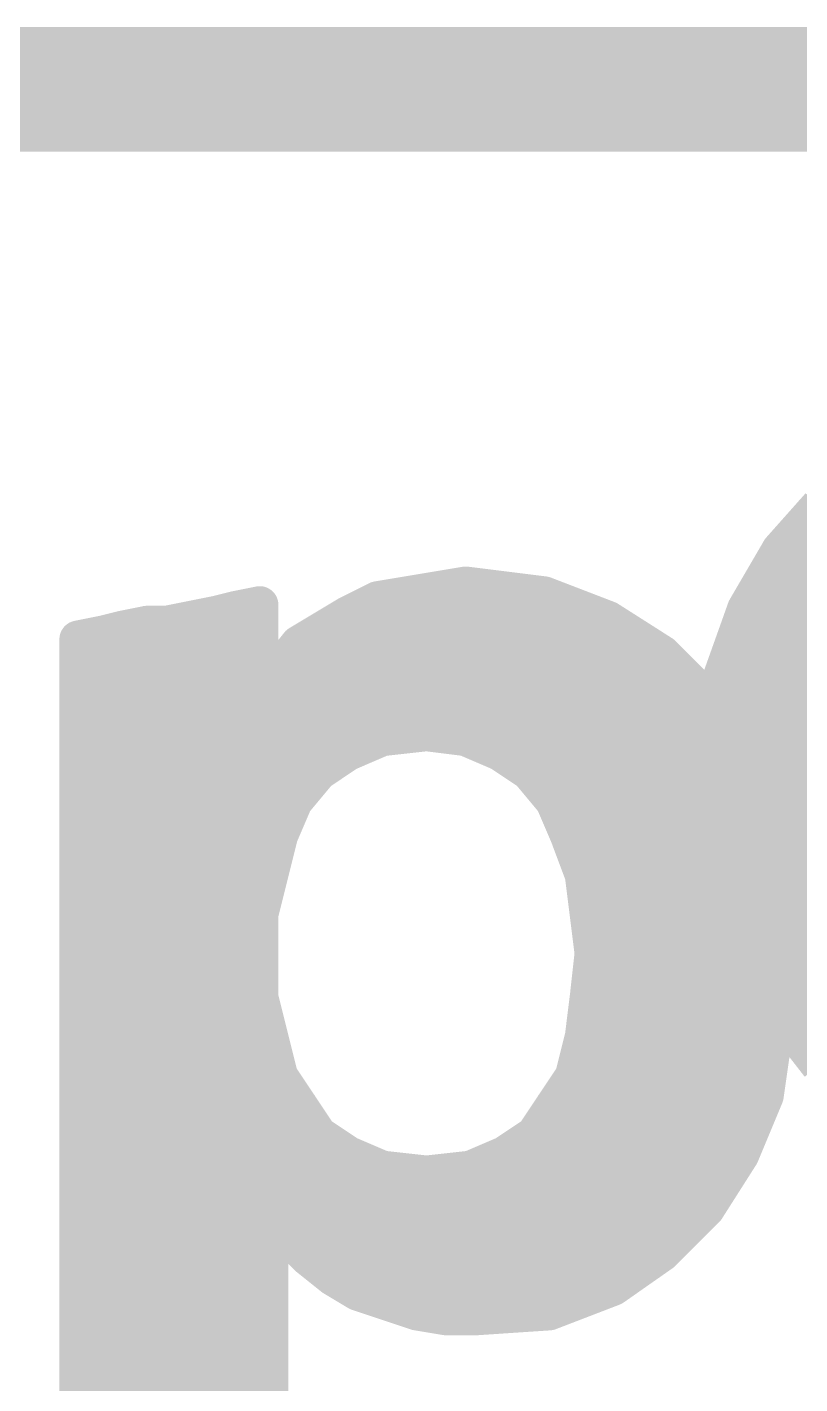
# Model space of a CAD drawing. Extents: x -15.2 to 25.5, y -11.4 to 25.5.
# Drawn here: x 8.47 to 10.045, y 22.763 to 25.527 of the extents above; entities that cross this region are included whole.
import ezdxf

# ---------------------------------------------------------------- set-up
doc = ezdxf.new("R2010")
doc.units = 0
for name, color, linetype in [('1', 12, 'CONTINUOUS'), ('16', 132, 'CONTINUOUS'), ('20', 53, 'CONTINUOUS'), ('21', 41, 'CONTINUOUS'), ('22', 40, 'CONTINUOUS')]:
    doc.layers.add(name, color=color, linetype=linetype)

msp = doc.modelspace()

# ---------------------------------------------------------------- linework, layer by layer
at = {"layer": '1', "const_width": 0.254}
msp.add_lwpolyline([(0, 25.4), (25.4, 25.4)], dxfattribs=at)
at = {"layer": '16', "const_width": 0.254}
msp.add_lwpolyline([(0, 25.4), (25.4, 25.4)], dxfattribs=at)
at = {"layer": '20', "const_width": 0.2032}
msp.add_lwpolyline([(0, 25.4), (25.4, 25.4)], dxfattribs=at)
at = {"layer": '21', "const_width": 0.0762}
for points in [[(9.184, 24.36), (9.244, 24.37)], [(9.244, 24.37), (9.304, 24.38)], [(9.304, 24.38), (9.364, 24.39)], [(9.328, 24.384), (9.412, 24.384)], [(9.364, 24.39), (9.524, 24.37)], [(9.524, 24.37), (9.654, 24.32)], [(8.894, 24.34), (8.944, 24.35)], [(8.944, 24.35), (8.944, 24.17)], [(9.124, 24.33), (9.184, 24.36)], [(8.754, 24.31), (8.804, 24.32)], [(8.804, 24.32), (8.854, 24.33)], [(8.854, 24.33), (8.894, 24.34)], [(9.074, 24.3), (9.124, 24.33)], [(9.654, 24.32), (9.764, 24.25)], [(8.574, 24.28), (8.624, 24.29)], [(8.624, 24.29), (8.664, 24.3)], [(8.664, 24.3), (8.714, 24.31)], [(8.703, 24.3078), (8.944, 24.3078)], [(8.714, 24.31), (8.754, 24.31)], [(9.024, 24.27), (9.074, 24.3)], [(9.087, 24.3078), (9.6732, 24.3078)], [(8.574, 22.44), (8.574, 24.28)], [(8.984, 24.22), (9.024, 24.27)], [(8.574, 24.2316), (8.944, 24.2316)], [(8.9933, 24.2316), (9.7824, 24.2316)], [(9.764, 24.25), (9.854, 24.16)], [(8.944, 24.17), (8.984, 24.22)], [(8.574, 24.1554), (9.8567, 24.1554)], [(9.854, 24.16), (9.924, 24.04)], [(8.574, 24.0792), (9.1921, 24.0792)], [(9.194, 24.08), (9.124, 24.05)], [(9.284, 24.09), (9.194, 24.08)], [(9.364, 24.08), (9.284, 24.09)], [(9.434, 24.05), (9.364, 24.08)], [(9.3659, 24.0792), (9.9011, 24.0792)], [(9.124, 24.05), (9.064, 24.01)], [(9.494, 24.01), (9.434, 24.05)], [(9.924, 24.04), (9.974, 23.91)], [(9.064, 24.01), (9.014, 23.95)], [(9.544, 23.95), (9.494, 24.01)], [(8.574, 24.003), (9.0582, 24.003)], [(9.4998, 24.003), (9.9382, 24.003)], [(8.574, 23.9268), (9.0041, 23.9268)], [(9.014, 23.95), (8.984, 23.88)], [(9.574, 23.88), (9.544, 23.95)], [(9.5539, 23.9268), (9.9675, 23.9268)], [(9.974, 23.91), (10.004, 23.77)], [(8.984, 23.88), (8.964, 23.8)], [(9.604, 23.8), (9.574, 23.88)], [(8.574, 23.8506), (8.9767, 23.8506)], [(9.585, 23.8506), (9.9867, 23.8506)], [(8.964, 23.8), (8.944, 23.72)], [(9.614, 23.72), (9.604, 23.8)], [(8.574, 23.7744), (8.9576, 23.7744)], [(9.6072, 23.7744), (10.0031, 23.7744)], [(10.004, 23.77), (10.004, 23.63)], [(8.944, 23.72), (8.944, 23.55)], [(9.624, 23.64), (9.614, 23.72)], [(8.574, 23.6982), (8.944, 23.6982)], [(9.6167, 23.6982), (10.004, 23.6982)], [(8.574, 23.622), (8.944, 23.622)], [(9.614, 23.55), (9.624, 23.64)], [(9.622, 23.622), (10.0034, 23.622)], [(9.624, 23.64), (10.004, 23.63)], [(10.004, 23.63), (9.624, 23.64)], [(10.004, 23.63), (9.994, 23.49)], [(8.574, 23.5458), (8.9451, 23.5458)], [(8.944, 23.55), (8.964, 23.47)], [(9.604, 23.47), (9.614, 23.55)], [(9.6135, 23.5458), (9.998, 23.5458)], [(9.994, 23.49), (9.974, 23.35)], [(8.574, 23.4696), (8.9641, 23.4696)], [(8.964, 23.47), (8.984, 23.39)], [(9.584, 23.39), (9.604, 23.47)], [(9.6039, 23.4696), (9.9911, 23.4696)], [(8.574, 23.3934), (8.9832, 23.3934)], [(8.984, 23.39), (9.024, 23.33)], [(9.544, 23.33), (9.584, 23.39)], [(9.924, 23.23), (9.584, 23.39)], [(9.584, 23.39), (9.924, 23.23)], [(9.5849, 23.3934), (9.9802, 23.3934)], [(9.974, 23.35), (9.924, 23.23)], [(9.024, 23.33), (9.064, 23.27)], [(9.504, 23.27), (9.544, 23.33)], [(8.574, 23.3172), (9.0325, 23.3172)], [(9.5355, 23.3172), (9.7387, 23.3172)], [(9.7387, 23.3172), (9.9603, 23.3172)], [(9.064, 23.27), (9.124, 23.23)], [(9.444, 23.23), (9.504, 23.27)], [(8.574, 23.241), (9.1075, 23.241)], [(9.4605, 23.241), (9.9006, 23.241)], [(9.9006, 23.241), (9.9286, 23.241)], [(9.124, 23.23), (9.194, 23.2)], [(9.374, 23.2), (9.444, 23.23)], [(9.924, 23.23), (9.854, 23.12)], [(9.194, 23.2), (9.284, 23.19)], [(9.284, 23.19), (9.374, 23.2)], [(8.574, 23.1648), (9.8825, 23.1648)], [(9.004, 23.06), (8.964, 23.11)], [(8.964, 23.11), (8.964, 22.09)], [(9.854, 23.12), (9.764, 23.03)], [(8.574, 23.0886), (8.964, 23.0886)], [(8.9811, 23.0886), (9.8226, 23.0886)], [(9.044, 23.02), (9.004, 23.06)], [(9.094, 22.98), (9.044, 23.02)], [(9.764, 23.03), (9.664, 22.96)], [(8.574, 23.0124), (8.964, 23.0124)], [(9.0535, 23.0124), (9.7389, 23.0124)], [(9.144, 22.95), (9.094, 22.98)], [(9.664, 22.96), (9.534, 22.91)], [(8.574, 22.9362), (8.964, 22.9362)], [(9.204, 22.93), (9.144, 22.95)], [(9.1854, 22.9362), (9.6021, 22.9362)], [(9.264, 22.91), (9.204, 22.93)], [(9.324, 22.9), (9.264, 22.91)], [(9.534, 22.91), (9.384, 22.9)], [(9.384, 22.9), (9.324, 22.9)], [(8.574, 22.86), (8.964, 22.86)], [(8.574, 22.7838), (8.964, 22.7838)]]:
    msp.add_lwpolyline(points, dxfattribs=at)
at = {"layer": '21', "const_width": 0.0381}
for points in [[(9.2409, 24.3888, 1), (9.2471, 24.3512)], [(9.2471, 24.3512, 1), (9.2409, 24.3888)], [(9.3009, 24.3988, 1), (9.3071, 24.3612)], [(9.3071, 24.3612, 1), (9.3009, 24.3988)], [(9.328, 24.4031, 1), (9.328, 24.365)], [(9.3664, 24.4089, 1), (9.3616, 24.3711)], [(9.3671, 24.3712, 1), (9.3609, 24.4088)], [(9.412, 24.365, 1), (9.412, 24.4031)], [(9.5308, 24.3878, 1), (9.5172, 24.3522)], [(9.5216, 24.3511, 1), (9.5264, 24.3889)], [(8.9631, 24.35, 1), (8.925, 24.35)], [(8.9477, 24.3313, 1), (8.9403, 24.3687)], [(9.1809, 24.3788, 1), (9.1871, 24.3412)], [(9.1925, 24.343, 1), (9.1755, 24.377)], [(8.8003, 24.3387, 1), (8.8077, 24.3013)], [(8.8077, 24.3013, 1), (8.8003, 24.3387)], [(8.8494, 24.3485, 1), (8.8586, 24.3115)], [(8.8577, 24.3113, 1), (8.8503, 24.3487)], [(8.8903, 24.3587, 1), (8.8977, 24.3213)], [(8.8986, 24.3215, 1), (8.8894, 24.3585)], [(9.1155, 24.347, 1), (9.1325, 24.313)], [(9.1338, 24.3137, 1), (9.1142, 24.3463)], [(9.6642, 24.3361, 1), (9.6438, 24.3039)], [(9.6472, 24.3022, 1), (9.6608, 24.3378)], [(8.6194, 24.3085, 1), (8.6286, 24.2715)], [(8.6277, 24.2713, 1), (8.6203, 24.3087)], [(8.6603, 24.3187, 1), (8.6677, 24.2813)], [(8.6686, 24.2815, 1), (8.6594, 24.3185)], [(8.703, 24.3269, 1), (8.703, 24.2888)], [(8.714, 24.3291, 1), (8.714, 24.291)], [(8.7177, 24.2913, 1), (8.7103, 24.3287)], [(8.7503, 24.3287, 1), (8.7577, 24.2913)], [(8.754, 24.291, 1), (8.754, 24.3291)], [(8.944, 24.2888, 1), (8.944, 24.3269)], [(9.0642, 24.3163, 1), (9.0838, 24.2837)], [(9.0838, 24.2837, 1), (9.0642, 24.3163)], [(9.087, 24.3269, 1), (9.087, 24.2888)], [(9.6732, 24.2888, 1), (9.6732, 24.3269)], [(8.593, 24.28, 1), (8.5549, 24.28)], [(8.5703, 24.2987, 1), (8.5777, 24.2613)], [(9.0142, 24.2863, 1), (9.0338, 24.2537)], [(9.0389, 24.2581, 1), (9.0091, 24.2819)], [(8.574, 24.2507, 1), (8.574, 24.2126)], [(8.944, 24.2126, 1), (8.944, 24.2507)], [(8.9933, 24.2507, 1), (8.9933, 24.2126)], [(9.7775, 24.2635, 1), (9.7505, 24.2365)], [(9.7538, 24.2339, 1), (9.7742, 24.2661)], [(9.7824, 24.2126, 1), (9.7824, 24.2507)], [(8.9691, 24.2319, 1), (8.9989, 24.2081)], [(8.9989, 24.2081, 1), (8.9691, 24.2319)], [(8.574, 24.1745, 1), (8.574, 24.1364)], [(8.9291, 24.1819, 1), (8.9589, 24.1581)], [(8.925, 24.17, 1), (8.9631, 24.17)], [(9.8705, 24.1696, 1), (9.8375, 24.1504)], [(9.8405, 24.1465, 1), (9.8675, 24.1735)], [(9.8567, 24.1364, 1), (9.8567, 24.1745)], [(8.574, 24.0983, 1), (8.574, 24.0602)], [(9.1919, 24.0989, 1), (9.1961, 24.0611)], [(9.2015, 24.0625, 1), (9.1865, 24.0975)], [(9.1921, 24.0602, 1), (9.1921, 24.0983)], [(9.2864, 24.1089, 1), (9.2816, 24.0711)], [(9.2861, 24.0711, 1), (9.2819, 24.1089)], [(9.3715, 24.0975, 1), (9.3565, 24.0625)], [(9.3659, 24.0983, 1), (9.3659, 24.0602)], [(9.3616, 24.0611, 1), (9.3664, 24.0989)], [(9.9011, 24.0602, 1), (9.9011, 24.0983)], [(9.1165, 24.0675, 1), (9.1315, 24.0325)], [(9.1346, 24.0341, 1), (9.1134, 24.0659)], [(9.4446, 24.0659, 1), (9.4234, 24.0341)], [(9.4265, 24.0325, 1), (9.4415, 24.0675)], [(9.9418, 24.0468, 1), (9.9062, 24.0332)], [(9.0786, 23.9978, 1), (9.0494, 24.0222)], [(9.5086, 24.0222, 1), (9.4794, 23.9978)], [(9.9075, 24.0304, 1), (9.9405, 24.0496)], [(8.574, 24.0221, 1), (8.574, 23.984)], [(9.0534, 24.0259, 1), (9.0746, 23.9941)], [(9.0582, 23.984, 1), (9.0582, 24.0221)], [(9.4998, 24.0221, 1), (9.4998, 23.984)], [(9.4834, 23.9941, 1), (9.5046, 24.0259)], [(9.9382, 23.984, 1), (9.9382, 24.0221)], [(8.574, 23.9459, 1), (8.574, 23.9078)], [(8.9994, 23.9622, 1), (9.0286, 23.9378)], [(9.0315, 23.9425, 1), (8.9965, 23.9575)], [(9.0041, 23.9078, 1), (9.0041, 23.9459)], [(9.5615, 23.9575, 1), (9.5265, 23.9425)], [(9.5294, 23.9378, 1), (9.5586, 23.9622)], [(9.5539, 23.9459, 1), (9.5539, 23.9078)], [(9.9675, 23.9078, 1), (9.9675, 23.9459)], [(9.9926, 23.914, 1), (9.9554, 23.906)], [(9.0025, 23.8754, 1), (8.9655, 23.8846)], [(9.5918, 23.8867, 1), (9.5562, 23.8733)], [(9.9562, 23.9032, 1), (9.9918, 23.9168)], [(8.574, 23.8697, 1), (8.574, 23.8316)], [(8.9665, 23.8875, 1), (9.0015, 23.8725)], [(8.9767, 23.8316, 1), (8.9767, 23.8697)], [(9.5565, 23.8725, 1), (9.5915, 23.8875)], [(9.585, 23.8697, 1), (9.585, 23.8316)], [(9.9867, 23.8316, 1), (9.9867, 23.8697)], [(8.9825, 23.7954, 1), (8.9455, 23.8046)], [(9.6229, 23.8024, 1), (9.5851, 23.7976)], [(9.5862, 23.7933, 1), (9.6218, 23.8067)], [(8.574, 23.7934, 1), (8.574, 23.7553)], [(8.9455, 23.8046, 1), (8.9825, 23.7954)], [(8.9576, 23.7553, 1), (8.9576, 23.7934)], [(9.6072, 23.7934, 1), (9.6072, 23.7553)], [(10.0231, 23.77, 1), (9.985, 23.77)], [(10.0031, 23.7553, 1), (10.0031, 23.7934)], [(9.9854, 23.766, 1), (10.0226, 23.774)], [(8.9255, 23.7246, 1), (8.9625, 23.7154)], [(8.9631, 23.72, 1), (8.925, 23.72)], [(9.6329, 23.7224, 1), (9.5951, 23.7176)], [(8.574, 23.7172, 1), (8.574, 23.6791)], [(8.944, 23.6791, 1), (8.944, 23.7172)], [(9.5951, 23.7176, 1), (9.6329, 23.7224)], [(9.6167, 23.7172, 1), (9.6167, 23.6791)], [(10.004, 23.6791, 1), (10.004, 23.7172)], [(8.574, 23.641, 1), (8.574, 23.6029)], [(8.944, 23.6029, 1), (8.944, 23.641)], [(9.622, 23.641, 1), (9.622, 23.6029)], [(9.6245, 23.659, 1), (9.6235, 23.621)], [(9.6245, 23.659, 1), (9.6235, 23.621)], [(9.6429, 23.6379, 1), (9.6051, 23.6421)], [(9.6051, 23.6376, 1), (9.6429, 23.6424)], [(10.023, 23.6286, 1), (9.985, 23.6314)], [(10.0034, 23.6029, 1), (10.0034, 23.641)], [(10.0035, 23.611, 1), (10.0045, 23.649)], [(10.0035, 23.611, 1), (10.0045, 23.649)], [(9.985, 23.63, 1), (10.0231, 23.63)], [(8.574, 23.5648, 1), (8.574, 23.5267)], [(8.9625, 23.5546, 1), (8.9255, 23.5454)], [(8.9451, 23.5267, 1), (8.9451, 23.5648)], [(9.6135, 23.5648, 1), (9.6135, 23.5267)], [(9.6329, 23.5476, 1), (9.5951, 23.5524)], [(9.998, 23.5267, 1), (9.998, 23.5648)], [(8.925, 23.55, 1), (8.9631, 23.55)], [(9.5951, 23.5521, 1), (9.6329, 23.5479)], [(10.0129, 23.4873, 1), (9.9751, 23.4927)], [(8.574, 23.4886, 1), (8.574, 23.4505)], [(8.9825, 23.4746, 1), (8.9455, 23.4654)], [(8.9641, 23.4505, 1), (8.9641, 23.4886)], [(9.6039, 23.4886, 1), (9.6039, 23.4505)], [(9.6225, 23.4654, 1), (9.5855, 23.4746)], [(9.975, 23.4914, 1), (10.013, 23.4886)], [(9.9911, 23.4505, 1), (9.9911, 23.4886)], [(8.9455, 23.4654, 1), (8.9825, 23.4746)], [(9.5851, 23.4724, 1), (9.6229, 23.4676)], [(8.574, 23.4124, 1), (8.574, 23.3743)], [(8.9999, 23.4006, 1), (8.9681, 23.3794)], [(8.9655, 23.3854, 1), (9.0025, 23.3946)], [(8.9832, 23.3743, 1), (8.9832, 23.4124)], [(9.5921, 23.4072, 1), (9.5759, 23.3728)], [(9.5921, 23.4072, 1), (9.5759, 23.3728)], [(9.5655, 23.3946, 1), (9.6025, 23.3854)], [(9.5849, 23.4124, 1), (9.5849, 23.3743)], [(9.5999, 23.3794, 1), (9.5681, 23.4006)], [(9.9802, 23.3743, 1), (9.9802, 23.4124)], [(9.9916, 23.3427, 1), (9.9564, 23.3573)], [(9.0399, 23.3406, 1), (9.0081, 23.3194)], [(9.0081, 23.3194, 1), (9.0399, 23.3406)], [(9.5281, 23.3406, 1), (9.5599, 23.3194)], [(9.5599, 23.3194, 1), (9.5281, 23.3406)], [(9.9551, 23.3527, 1), (9.9929, 23.3473)], [(8.574, 23.3362, 1), (8.574, 23.2981)], [(9.0325, 23.2981, 1), (9.0325, 23.3362)], [(9.5355, 23.3362, 1), (9.5355, 23.2981)], [(9.7387, 23.3362, 1), (9.7387, 23.2981)], [(9.7387, 23.2981, 1), (9.7387, 23.3362)], [(9.9603, 23.2981, 1), (9.9603, 23.3362)], [(9.0746, 23.2859, 1), (9.0534, 23.2541)], [(9.5146, 23.2541, 1), (9.4934, 23.2859)], [(8.574, 23.26, 1), (8.574, 23.2219)], [(9.0481, 23.2594, 1), (9.0799, 23.2806)], [(9.1075, 23.2219, 1), (9.1075, 23.26)], [(9.4605, 23.26, 1), (9.4605, 23.2219)], [(9.4881, 23.2806, 1), (9.5199, 23.2594)], [(9.9006, 23.26, 1), (9.9006, 23.2219)], [(9.9006, 23.2219, 1), (9.9006, 23.26)], [(9.9286, 23.2219, 1), (9.9286, 23.26)], [(9.1315, 23.2475, 1), (9.1165, 23.2125)], [(9.1134, 23.2141, 1), (9.1346, 23.2459)], [(9.4334, 23.2459, 1), (9.4546, 23.2141)], [(9.4515, 23.2125, 1), (9.4365, 23.2475)], [(9.9064, 23.2373, 1), (9.9416, 23.2227)], [(9.9401, 23.2198, 1), (9.9079, 23.2402)], [(9.9159, 23.2128, 1), (9.9321, 23.2472)], [(9.9159, 23.2128, 1), (9.9321, 23.2472)], [(9.1961, 23.2189, 1), (9.1919, 23.1811)], [(9.1865, 23.1825, 1), (9.2015, 23.2175)], [(9.2819, 23.2089, 1), (9.2861, 23.1711)], [(9.2819, 23.1711, 1), (9.2861, 23.2089)], [(9.3665, 23.2175, 1), (9.3815, 23.1825)], [(9.3761, 23.1811, 1), (9.3719, 23.2189)], [(8.574, 23.1838, 1), (8.574, 23.1457)], [(9.8825, 23.1457, 1), (9.8825, 23.1838)], [(8.9789, 23.1219, 1), (8.9491, 23.0981)], [(8.9831, 23.11, 1), (8.945, 23.11)], [(9.8379, 23.1302, 1), (9.8701, 23.1098)], [(9.8675, 23.1065, 1), (9.8405, 23.1335)], [(8.574, 23.1076, 1), (8.574, 23.0695)], [(8.9811, 23.1076, 1), (8.9811, 23.0695)], [(8.964, 23.0695, 1), (8.964, 23.1076)], [(9.8226, 23.0695, 1), (9.8226, 23.1076)], [(9.0175, 23.0735, 1), (8.9905, 23.0465)], [(8.9891, 23.0481, 1), (9.0189, 23.0719)], [(9.0559, 23.0349, 1), (9.0321, 23.0051)], [(9.0305, 23.0065, 1), (9.0575, 23.0335)], [(9.7505, 23.0435, 1), (9.7775, 23.0165)], [(9.7749, 23.0144, 1), (9.7531, 23.0456)], [(8.574, 23.0314, 1), (8.574, 22.9933)], [(8.964, 22.9933, 1), (8.964, 23.0314)], [(9.0535, 23.0314, 1), (9.0535, 22.9933)], [(9.7389, 22.9933, 1), (9.7389, 23.0314)], [(9.1038, 22.9963, 1), (9.0842, 22.9637)], [(9.0821, 22.9651, 1), (9.1059, 22.9949)], [(9.6708, 22.9422, 1), (9.6572, 22.9778)], [(8.574, 22.9552, 1), (8.574, 22.9171)], [(8.964, 22.9171, 1), (8.964, 22.9552)], [(9.15, 22.9681, 1), (9.138, 22.9319)], [(9.1342, 22.9337, 1), (9.1538, 22.9663)], [(9.1854, 22.9552, 1), (9.1854, 22.9171)], [(9.6021, 22.9171, 1), (9.6021, 22.9552)], [(9.6531, 22.9756, 1), (9.6749, 22.9444)], [(9.21, 22.9481, 1), (9.198, 22.9119)], [(9.198, 22.9119, 1), (9.21, 22.9481)], [(9.2671, 22.9288, 1), (9.2609, 22.8912)], [(9.258, 22.8919, 1), (9.27, 22.9281)], [(9.5272, 22.9278, 1), (9.5408, 22.8922)], [(9.5353, 22.891, 1), (9.5327, 22.929)], [(9.324, 22.9191, 1), (9.324, 22.881)], [(9.3209, 22.8812, 1), (9.3271, 22.9188)], [(9.3827, 22.919, 1), (9.3853, 22.881)], [(9.384, 22.881, 1), (9.384, 22.9191)], [(8.574, 22.879, 1), (8.574, 22.8409)], [(8.964, 22.8409, 1), (8.964, 22.879)], [(8.574, 22.8028, 1), (8.574, 22.7647)], [(8.964, 22.7647, 1), (8.964, 22.8028)]]:
    msp.add_lwpolyline(points, format="xyb", dxfattribs=at)
at = {"layer": '22', "const_width": 0.0762}
for points in [[(10.005, 24.462), (10.085, 24.552)], [(10.0711, 24.5364), (10.165, 24.5364)], [(9.935, 24.342), (10.005, 24.462)], [(10.0039, 24.4602), (10.1823, 24.4602)], [(9.9595, 24.384), (10.9418, 24.384)], [(9.885, 24.202), (9.935, 24.342)], [(9.9228, 24.3078), (10.8746, 24.3078)], [(9.8956, 24.2316), (10.8072, 24.2316)], [(9.855, 24.042), (9.885, 24.202)], [(9.8763, 24.1554), (10.7479, 24.1554)], [(9.862, 24.0792), (10.725, 24.0792)], [(9.865, 23.862), (9.855, 24.042)], [(9.8572, 24.003), (10.7347, 24.003)], [(9.8614, 23.9268), (10.7812, 23.9268)], [(9.915, 23.682), (9.865, 23.862)], [(9.8682, 23.8506), (11.5429, 23.8506)], [(9.8893, 23.7744), (11.5514, 23.7744)], [(9.9105, 23.6982), (11.555, 23.6982)], [(10.015, 23.502), (9.915, 23.682)], [(9.9483, 23.622), (11.555, 23.622)], [(9.9907, 23.5458), (11.555, 23.5458)], [(10.085, 23.412), (10.015, 23.502)], [(10.0402, 23.4696), (11.555, 23.4696)]]:
    msp.add_lwpolyline(points, dxfattribs=at)
at = {"layer": '22', "const_width": 0.0381}
for points in [[(10.0711, 24.5555, 1), (10.0711, 24.5174)], [(10.0039, 24.4793, 1), (10.0039, 24.4412)], [(9.9908, 24.4747, 1), (10.0192, 24.4493)], [(10.0215, 24.4524, 1), (9.9885, 24.4716)], [(9.9595, 24.4031, 1), (9.9595, 24.365)], [(9.9529, 24.3356, 1), (9.9171, 24.3484)], [(9.9185, 24.3516, 1), (9.9515, 24.3324)], [(9.9228, 24.3269, 1), (9.9228, 24.2888)], [(9.8956, 24.2507, 1), (9.8956, 24.2126)], [(9.8671, 24.2084, 1), (9.9029, 24.1956)], [(9.9037, 24.1985, 1), (9.8663, 24.2055)], [(9.8763, 24.1745, 1), (9.8763, 24.1364)], [(9.862, 24.0983, 1), (9.862, 24.0602)], [(9.874, 24.0431, 1), (9.836, 24.0409)], [(9.8363, 24.0455, 1), (9.8737, 24.0385)], [(9.8572, 24.0221, 1), (9.8572, 23.984)], [(9.8614, 23.9459, 1), (9.8614, 23.9078)], [(9.8834, 23.8671, 1), (9.8466, 23.8569)], [(9.846, 23.8609, 1), (9.884, 23.8631)], [(9.8682, 23.8697, 1), (9.8682, 23.8316)], [(9.8893, 23.7934, 1), (9.8893, 23.7553)], [(9.9105, 23.7172, 1), (9.9105, 23.6791)], [(9.9317, 23.6913, 1), (9.8983, 23.6727)], [(9.8966, 23.6769, 1), (9.9334, 23.6871)], [(9.9483, 23.641, 1), (9.9483, 23.6029)], [(9.9907, 23.5648, 1), (9.9907, 23.5267)], [(10.03, 23.5137, 1), (10, 23.4903)], [(9.9983, 23.4927, 1), (10.0317, 23.5113)], [(10.0402, 23.4886, 1), (10.0402, 23.4505)]]:
    msp.add_lwpolyline(points, format="xyb", dxfattribs=at)

doc.saveas('drawing.dxf')
